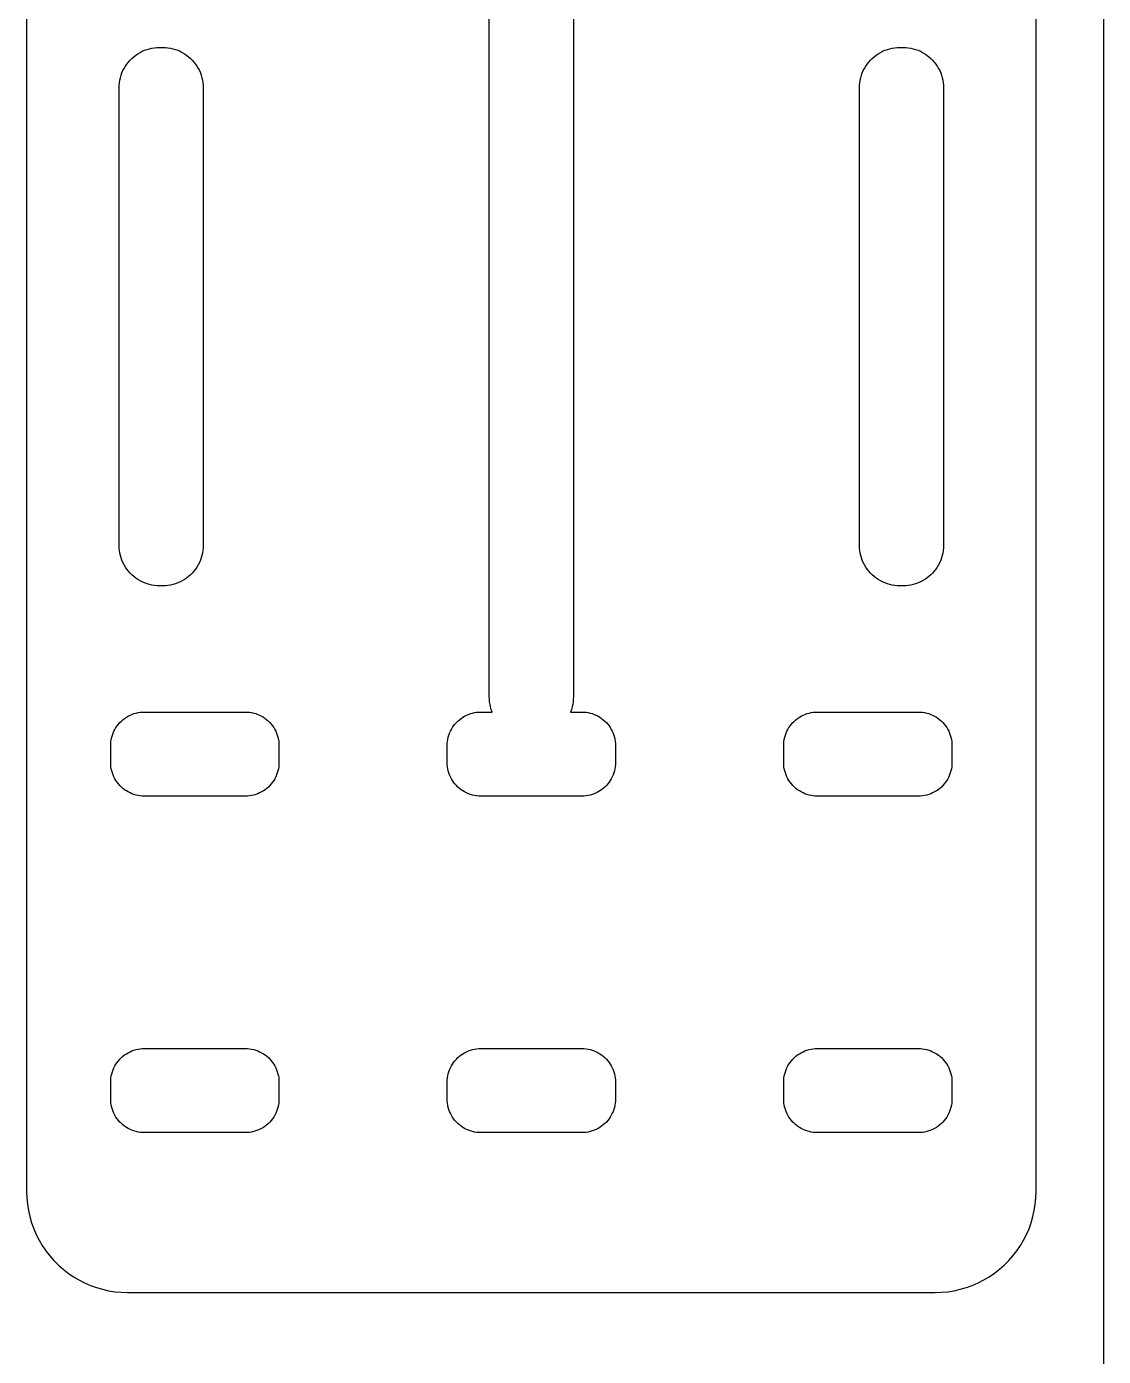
# Model space of a CAD drawing. Header units: metres. Extents: x 13 to 210, y -112 to 112.
# Drawn here: x 13 to 45, y -11.9 to 27.62 of the extents above; entities that cross this region are included whole.
import ezdxf

# ---------------------------------------------------------------- set-up
doc = ezdxf.new("R2010")
doc.units = ezdxf.units.M

msp = doc.modelspace()

# ---------------------------------------------------------------- linework, layer by layer
for p, q in [((45, 49.2424), (45, -49.2424)), ((13, 45), (13, -7)), ((43, -7), (43, 45)), ((26.75, 7.70001), (26.75, 30.3)), ((29.25, 30.3), (29.25, 7.70001)), ((16.3719, 26.8515), (16.4391, 26.8858)), ((16.4391, 26.8858), (16.5083, 26.9157)), ((16.5083, 26.9157), (16.5792, 26.9413)), ((16.5792, 26.9413), (16.6516, 26.9623)), ((16.6516, 26.9623), (16.7252, 26.9787)), ((16.7252, 26.9787), (16.7996, 26.9905)), ((16.7996, 26.9905), (16.8747, 26.9976)), ((16.8747, 26.9976), (16.95, 27)), ((16.95, 27), (17.05, 27)), ((17.05, 27), (17.1253, 26.9976)), ((17.1253, 26.9976), (17.2004, 26.9905)), ((17.2004, 26.9905), (17.2748, 26.9787)), ((17.2748, 26.9787), (17.3484, 26.9623)), ((17.3484, 26.9623), (17.4208, 26.9413)), ((17.4208, 26.9413), (17.4917, 26.9157)), ((17.4917, 26.9157), (17.5609, 26.8858)), ((17.5609, 26.8858), (17.6281, 26.8515)), ((38.3719, 26.8515), (38.4391, 26.8858)), ((38.4391, 26.8858), (38.5083, 26.9157)), ((38.5083, 26.9157), (38.5792, 26.9413)), ((38.5792, 26.9413), (38.6516, 26.9623)), ((38.6516, 26.9623), (38.7252, 26.9787)), ((38.7252, 26.9787), (38.7996, 26.9905)), ((38.7996, 26.9905), (38.8747, 26.9976)), ((38.8747, 26.9976), (38.95, 27)), ((38.95, 27), (39.05, 27)), ((39.05, 27), (39.1253, 26.9976)), ((39.1253, 26.9976), (39.2004, 26.9905)), ((39.2004, 26.9905), (39.2748, 26.9787)), ((39.2748, 26.9787), (39.3484, 26.9623)), ((39.3484, 26.9623), (39.4208, 26.9413)), ((39.4208, 26.9413), (39.4917, 26.9157)), ((39.4917, 26.9157), (39.5609, 26.8858)), ((39.5609, 26.8858), (39.6281, 26.8515)), ((15.9368, 26.443), (15.9792, 26.5053)), ((15.9792, 26.5053), (16.0254, 26.5649)), ((16.0254, 26.5649), (16.0753, 26.6214)), ((16.0753, 26.6214), (16.1286, 26.6747)), ((16.1286, 26.6747), (16.1851, 26.7246)), ((16.1851, 26.7246), (16.2447, 26.7708)), ((16.2447, 26.7708), (16.307, 26.8132)), ((16.307, 26.8132), (16.3719, 26.8515)), ((17.6281, 26.8515), (17.693, 26.8132)), ((17.693, 26.8132), (17.7553, 26.7708)), ((17.7553, 26.7708), (17.8149, 26.7246)), ((17.8149, 26.7246), (17.8714, 26.6747)), ((17.8714, 26.6747), (17.9247, 26.6214)), ((17.9247, 26.6214), (17.9746, 26.5649)), ((17.9746, 26.5649), (18.0208, 26.5053)), ((18.0208, 26.5053), (18.0632, 26.443)), ((37.9368, 26.443), (37.9792, 26.5053)), ((37.9792, 26.5053), (38.0254, 26.5649)), ((38.0254, 26.5649), (38.0753, 26.6214)), ((38.0753, 26.6214), (38.1286, 26.6747)), ((38.1286, 26.6747), (38.1851, 26.7246)), ((38.1851, 26.7246), (38.2447, 26.7708)), ((38.2447, 26.7708), (38.307, 26.8132)), ((38.307, 26.8132), (38.3719, 26.8515)), ((39.6281, 26.8515), (39.693, 26.8132)), ((39.693, 26.8132), (39.7553, 26.7708)), ((39.7553, 26.7708), (39.8149, 26.7246)), ((39.8149, 26.7246), (39.8714, 26.6747)), ((39.8714, 26.6747), (39.9247, 26.6214)), ((39.9247, 26.6214), (39.9746, 26.5649)), ((39.9746, 26.5649), (40.0208, 26.5053)), ((40.0208, 26.5053), (40.0632, 26.443)), ((15.7713, 26.0248), (15.7877, 26.0984)), ((15.7877, 26.0984), (15.8087, 26.1708)), ((15.8087, 26.1708), (15.8343, 26.2417)), ((15.8343, 26.2417), (15.8642, 26.3109)), ((15.8642, 26.3109), (15.8985, 26.3781)), ((15.8985, 26.3781), (15.9368, 26.443)), ((18.0632, 26.443), (18.1015, 26.3781)), ((18.1015, 26.3781), (18.1358, 26.3109)), ((18.1358, 26.3109), (18.1657, 26.2417)), ((18.1657, 26.2417), (18.1913, 26.1708)), ((18.1913, 26.1708), (18.2123, 26.0984)), ((18.2123, 26.0984), (18.2287, 26.0248)), ((37.7713, 26.0248), (37.7877, 26.0984)), ((37.7877, 26.0984), (37.8087, 26.1708)), ((37.8087, 26.1708), (37.8343, 26.2417)), ((37.8343, 26.2417), (37.8642, 26.3109)), ((37.8642, 26.3109), (37.8985, 26.3781)), ((37.8985, 26.3781), (37.9368, 26.443)), ((40.0632, 26.443), (40.1015, 26.3781)), ((40.1015, 26.3781), (40.1358, 26.3109)), ((40.1358, 26.3109), (40.1657, 26.2417)), ((40.1657, 26.2417), (40.1913, 26.1708)), ((40.1913, 26.1708), (40.2123, 26.0984)), ((40.2123, 26.0984), (40.2287, 26.0248)), ((15.75, 25.8), (15.7524, 25.8753)), ((15.75, 12.2), (15.75, 25.8)), ((15.7524, 25.8753), (15.7595, 25.9504)), ((15.7595, 25.9504), (15.7713, 26.0248)), ((18.2287, 26.0248), (18.2405, 25.9504)), ((18.2405, 25.9504), (18.2476, 25.8753)), ((18.2476, 25.8753), (18.25, 25.8)), ((18.25, 25.8), (18.25, 12.2)), ((37.75, 25.8), (37.7524, 25.8753)), ((37.75, 12.2), (37.75, 25.8)), ((37.7524, 25.8753), (37.7595, 25.9504)), ((37.7595, 25.9504), (37.7713, 26.0248)), ((40.2287, 26.0248), (40.2405, 25.9504)), ((40.2405, 25.9504), (40.2476, 25.8753)), ((40.2476, 25.8753), (40.25, 25.8)), ((40.25, 25.8), (40.25, 12.2)), ((15.7524, 12.1247), (15.75, 12.2)), ((15.7595, 12.0496), (15.7524, 12.1247)), ((15.7713, 11.9752), (15.7595, 12.0496)), ((15.7877, 11.9016), (15.7713, 11.9752)), ((15.8087, 11.8292), (15.7877, 11.9016)), ((18.2123, 11.9016), (18.1913, 11.8292)), ((18.2287, 11.9752), (18.2123, 11.9016)), ((18.2405, 12.0496), (18.2287, 11.9752)), ((18.2476, 12.1247), (18.2405, 12.0496)), ((18.25, 12.2), (18.2476, 12.1247)), ((37.7524, 12.1247), (37.75, 12.2)), ((37.7595, 12.0496), (37.7524, 12.1247)), ((37.7713, 11.9752), (37.7595, 12.0496)), ((37.7877, 11.9016), (37.7713, 11.9752)), ((37.8087, 11.8292), (37.7877, 11.9016)), ((40.2123, 11.9016), (40.1913, 11.8292)), ((40.2287, 11.9752), (40.2123, 11.9016)), ((40.2405, 12.0496), (40.2287, 11.9752)), ((40.2476, 12.1247), (40.2405, 12.0496)), ((40.25, 12.2), (40.2476, 12.1247)), ((15.8343, 11.7583), (15.8087, 11.8292)), ((15.8642, 11.6891), (15.8343, 11.7583)), ((15.8985, 11.6219), (15.8642, 11.6891)), ((15.9368, 11.557), (15.8985, 11.6219)), ((15.9792, 11.4947), (15.9368, 11.557)), ((16.0254, 11.4351), (15.9792, 11.4947)), ((18.0208, 11.4947), (17.9746, 11.4351)), ((18.0632, 11.557), (18.0208, 11.4947)), ((18.1015, 11.6219), (18.0632, 11.557)), ((18.1358, 11.6891), (18.1015, 11.6219)), ((18.1657, 11.7583), (18.1358, 11.6891)), ((18.1913, 11.8292), (18.1657, 11.7583)), ((37.8343, 11.7583), (37.8087, 11.8292)), ((37.8642, 11.6891), (37.8343, 11.7583)), ((37.8985, 11.6219), (37.8642, 11.6891)), ((37.9368, 11.557), (37.8985, 11.6219)), ((37.9792, 11.4947), (37.9368, 11.557)), ((38.0254, 11.4351), (37.9792, 11.4947)), ((40.0208, 11.4947), (39.9746, 11.4351)), ((40.0632, 11.557), (40.0208, 11.4947)), ((40.1015, 11.6219), (40.0632, 11.557)), ((40.1358, 11.6891), (40.1015, 11.6219)), ((40.1657, 11.7583), (40.1358, 11.6891)), ((40.1913, 11.8292), (40.1657, 11.7583)), ((16.0753, 11.3786), (16.0254, 11.4351)), ((16.1286, 11.3253), (16.0753, 11.3786)), ((16.1851, 11.2754), (16.1286, 11.3253)), ((16.2447, 11.2292), (16.1851, 11.2754)), ((16.307, 11.1868), (16.2447, 11.2292)), ((16.3719, 11.1485), (16.307, 11.1868)), ((16.4391, 11.1142), (16.3719, 11.1485)), ((16.5083, 11.0843), (16.4391, 11.1142)), ((16.5792, 11.0587), (16.5083, 11.0843)), ((17.4917, 11.0843), (17.4208, 11.0587)), ((17.5609, 11.1142), (17.4917, 11.0843)), ((17.6281, 11.1485), (17.5609, 11.1142)), ((17.693, 11.1868), (17.6281, 11.1485)), ((17.7553, 11.2292), (17.693, 11.1868)), ((17.8149, 11.2754), (17.7553, 11.2292)), ((17.8714, 11.3253), (17.8149, 11.2754)), ((17.9247, 11.3786), (17.8714, 11.3253)), ((17.9746, 11.4351), (17.9247, 11.3786)), ((38.0753, 11.3786), (38.0254, 11.4351)), ((38.1286, 11.3253), (38.0753, 11.3786)), ((38.1851, 11.2754), (38.1286, 11.3253)), ((38.2447, 11.2292), (38.1851, 11.2754)), ((38.307, 11.1868), (38.2447, 11.2292)), ((38.3719, 11.1485), (38.307, 11.1868)), ((38.4391, 11.1142), (38.3719, 11.1485)), ((38.5083, 11.0843), (38.4391, 11.1142)), ((38.5792, 11.0587), (38.5083, 11.0843)), ((39.4917, 11.0843), (39.4208, 11.0587)), ((39.5609, 11.1142), (39.4917, 11.0843)), ((39.6281, 11.1485), (39.5609, 11.1142)), ((39.693, 11.1868), (39.6281, 11.1485)), ((39.7553, 11.2292), (39.693, 11.1868)), ((39.8149, 11.2754), (39.7553, 11.2292)), ((39.8714, 11.3253), (39.8149, 11.2754)), ((39.9247, 11.3786), (39.8714, 11.3253)), ((39.9746, 11.4351), (39.9247, 11.3786)), ((16.6516, 11.0377), (16.5792, 11.0587)), ((16.7252, 11.0213), (16.6516, 11.0377)), ((16.7996, 11.0095), (16.7252, 11.0213)), ((16.8747, 11.0024), (16.7996, 11.0095)), ((16.95, 11), (16.8747, 11.0024)), ((17.05, 11), (16.95, 11)), ((17.1253, 11.0024), (17.05, 11)), ((17.2004, 11.0095), (17.1253, 11.0024)), ((17.2748, 11.0213), (17.2004, 11.0095)), ((17.3484, 11.0377), (17.2748, 11.0213)), ((17.4208, 11.0587), (17.3484, 11.0377)), ((38.6516, 11.0377), (38.5792, 11.0587)), ((38.7252, 11.0213), (38.6516, 11.0377)), ((38.7996, 11.0095), (38.7252, 11.0213)), ((38.8747, 11.0024), (38.7996, 11.0095)), ((38.95, 11), (38.8747, 11.0024)), ((39.05, 11), (38.95, 11)), ((39.1253, 11.0024), (39.05, 11)), ((39.2004, 11.0095), (39.1253, 11.0024)), ((39.2748, 11.0213), (39.2004, 11.0095)), ((39.3484, 11.0377), (39.2748, 11.0213)), ((39.4208, 11.0587), (39.3484, 11.0377)), ((26.7524, 7.62466), (26.75, 7.70001)), ((26.7595, 7.54962), (26.7524, 7.62466)), ((26.7713, 7.47516), (26.7595, 7.54962)), ((29.2405, 7.54962), (29.2287, 7.47516)), ((29.2476, 7.62466), (29.2405, 7.54962)), ((29.25, 7.70001), (29.2476, 7.62466)), ((15.9642, 7.09431), (16.0182, 7.1263)), ((16.0182, 7.1263), (16.0742, 7.15482)), ((16.0742, 7.15482), (16.1319, 7.17976)), ((16.1319, 7.17976), (16.191, 7.20105)), ((16.191, 7.20105), (16.2513, 7.21858)), ((16.2513, 7.21858), (16.3126, 7.23228)), ((16.3126, 7.23228), (16.3747, 7.24211)), ((16.3747, 7.24211), (16.4372, 7.24802)), ((16.4372, 7.24802), (16.5, 7.25)), ((16.5, 7.25), (19.5, 7.25)), ((19.5, 7.25), (19.5628, 7.24802)), ((19.5628, 7.24802), (19.6253, 7.24211)), ((19.6253, 7.24211), (19.6874, 7.23228)), ((19.6874, 7.23228), (19.7487, 7.21858)), ((19.7487, 7.21858), (19.809, 7.20105)), ((19.809, 7.20105), (19.8681, 7.17976)), ((19.8681, 7.17976), (19.9258, 7.15482)), ((19.9258, 7.15482), (19.9818, 7.1263)), ((19.9818, 7.1263), (20.0358, 7.09431)), ((25.9642, 7.09431), (26.0182, 7.1263)), ((26.0182, 7.1263), (26.0742, 7.15482)), ((26.0742, 7.15482), (26.1319, 7.17976)), ((26.1319, 7.17976), (26.191, 7.20105)), ((26.191, 7.20105), (26.2513, 7.21858)), ((26.2513, 7.21858), (26.3126, 7.23228)), ((26.3126, 7.23228), (26.3747, 7.24211)), ((26.3747, 7.24211), (26.4372, 7.24802)), ((26.4372, 7.24802), (26.5, 7.25)), ((26.5, 7.25), (26.8379, 7.25)), ((26.7877, 7.4016), (26.7713, 7.47516)), ((26.8087, 7.32919), (26.7877, 7.4016)), ((26.8379, 7.25), (26.8087, 7.32919)), ((29.1913, 7.32919), (29.1621, 7.25)), ((29.1621, 7.25), (29.5, 7.25)), ((29.2123, 7.4016), (29.1913, 7.32919)), ((29.2287, 7.47516), (29.2123, 7.4016)), ((29.5, 7.25), (29.5628, 7.24802)), ((29.5628, 7.24802), (29.6253, 7.24211)), ((29.6253, 7.24211), (29.6874, 7.23228)), ((29.6874, 7.23228), (29.7487, 7.21858)), ((29.7487, 7.21858), (29.809, 7.20105)), ((29.809, 7.20105), (29.8681, 7.17976)), ((29.8681, 7.17976), (29.9258, 7.15482)), ((29.9258, 7.15482), (29.9818, 7.1263)), ((29.9818, 7.1263), (30.0358, 7.09431)), ((35.9642, 7.09431), (36.0182, 7.1263)), ((36.0182, 7.1263), (36.0742, 7.15482)), ((36.0742, 7.15482), (36.1319, 7.17976)), ((36.1319, 7.17976), (36.191, 7.20105)), ((36.191, 7.20105), (36.2513, 7.21858)), ((36.2513, 7.21858), (36.3126, 7.23228)), ((36.3126, 7.23228), (36.3747, 7.24211)), ((36.3747, 7.24211), (36.4372, 7.24802)), ((36.4372, 7.24802), (36.5, 7.25)), ((36.5, 7.25), (39.5, 7.25)), ((39.5, 7.25), (39.5628, 7.24802)), ((39.5628, 7.24802), (39.6253, 7.24211)), ((39.6253, 7.24211), (39.6874, 7.23228)), ((39.6874, 7.23228), (39.7487, 7.21858)), ((39.7487, 7.21858), (39.809, 7.20105)), ((39.809, 7.20105), (39.8681, 7.17976)), ((39.8681, 7.17976), (39.9258, 7.15482)), ((39.9258, 7.15482), (39.9818, 7.1263)), ((39.9818, 7.1263), (40.0358, 7.09431)), ((15.5952, 6.67577), (15.6237, 6.73175)), ((15.6237, 6.73175), (15.6557, 6.78581)), ((15.6557, 6.78581), (15.691, 6.83778)), ((15.691, 6.83778), (15.7295, 6.88742)), ((15.7295, 6.88742), (15.771, 6.93454)), ((15.771, 6.93454), (15.8155, 6.97896)), ((15.8155, 6.97896), (15.8626, 7.02051)), ((15.8626, 7.02051), (15.9122, 7.05901)), ((15.9122, 7.05901), (15.9642, 7.09431)), ((20.0358, 7.09431), (20.0878, 7.05901)), ((20.0878, 7.05901), (20.1374, 7.02051)), ((20.1374, 7.02051), (20.1845, 6.97896)), ((20.1845, 6.97896), (20.229, 6.93454)), ((20.229, 6.93454), (20.2705, 6.88742)), ((20.2705, 6.88742), (20.309, 6.83778)), ((20.309, 6.83778), (20.3443, 6.78581)), ((20.3443, 6.78581), (20.3763, 6.73175)), ((20.3763, 6.73175), (20.4048, 6.67577)), ((25.5952, 6.67577), (25.6237, 6.73175)), ((25.6237, 6.73175), (25.6557, 6.78581)), ((25.6557, 6.78581), (25.691, 6.83778)), ((25.691, 6.83778), (25.7295, 6.88742)), ((25.7295, 6.88742), (25.771, 6.93454)), ((25.771, 6.93454), (25.8155, 6.97896)), ((25.8155, 6.97896), (25.8626, 7.02051)), ((25.8626, 7.02051), (25.9122, 7.05901)), ((25.9122, 7.05901), (25.9642, 7.09431)), ((30.0358, 7.09431), (30.0878, 7.05901)), ((30.0878, 7.05901), (30.1374, 7.02051)), ((30.1374, 7.02051), (30.1845, 6.97896)), ((30.1845, 6.97896), (30.229, 6.93454)), ((30.229, 6.93454), (30.2705, 6.88742)), ((30.2705, 6.88742), (30.309, 6.83778)), ((30.309, 6.83778), (30.3443, 6.78581)), ((30.3443, 6.78581), (30.3763, 6.73175)), ((30.3763, 6.73175), (30.4048, 6.67577)), ((35.5952, 6.67577), (35.6237, 6.73175)), ((35.6237, 6.73175), (35.6557, 6.78581)), ((35.6557, 6.78581), (35.691, 6.83778)), ((35.691, 6.83778), (35.7295, 6.88742)), ((35.7295, 6.88742), (35.771, 6.93454)), ((35.771, 6.93454), (35.8155, 6.97896)), ((35.8155, 6.97896), (35.8626, 7.02051)), ((35.8626, 7.02051), (35.9122, 7.05901)), ((35.9122, 7.05901), (35.9642, 7.09431)), ((40.0358, 7.09431), (40.0878, 7.05901)), ((40.0878, 7.05901), (40.1374, 7.02051)), ((40.1374, 7.02051), (40.1845, 6.97896)), ((40.1845, 6.97896), (40.229, 6.93454)), ((40.229, 6.93454), (40.2705, 6.88742)), ((40.2705, 6.88742), (40.309, 6.83778)), ((40.309, 6.83778), (40.3443, 6.78581)), ((40.3443, 6.78581), (40.3763, 6.73175)), ((40.3763, 6.73175), (40.4048, 6.67577)), ((15.502, 6.31279), (15.5079, 6.37532)), ((15.5079, 6.37532), (15.5177, 6.43738)), ((15.5177, 6.43738), (15.5314, 6.49869)), ((15.5314, 6.49869), (15.549, 6.55901)), ((15.549, 6.55901), (15.5702, 6.61812)), ((15.5702, 6.61812), (15.5952, 6.67577)), ((20.4048, 6.67577), (20.4298, 6.61812)), ((20.4298, 6.61812), (20.451, 6.55901)), ((20.451, 6.55901), (20.4686, 6.49869)), ((20.4686, 6.49869), (20.4823, 6.43738)), ((20.4823, 6.43738), (20.4921, 6.37532)), ((20.4921, 6.37532), (20.498, 6.31279)), ((25.502, 6.31279), (25.5079, 6.37532)), ((25.5079, 6.37532), (25.5177, 6.43738)), ((25.5177, 6.43738), (25.5314, 6.49869)), ((25.5314, 6.49869), (25.549, 6.55901)), ((25.549, 6.55901), (25.5702, 6.61812)), ((25.5702, 6.61812), (25.5952, 6.67577)), ((30.4048, 6.67577), (30.4298, 6.61812)), ((30.4298, 6.61812), (30.451, 6.55901)), ((30.451, 6.55901), (30.4686, 6.49869)), ((30.4686, 6.49869), (30.4823, 6.43738)), ((30.4823, 6.43738), (30.4921, 6.37532)), ((30.4921, 6.37532), (30.498, 6.31279)), ((35.502, 6.31279), (35.5079, 6.37532)), ((35.5079, 6.37532), (35.5177, 6.43738)), ((35.5177, 6.43738), (35.5314, 6.49869)), ((35.5314, 6.49869), (35.549, 6.55901)), ((35.549, 6.55901), (35.5702, 6.61812)), ((35.5702, 6.61812), (35.5952, 6.67577)), ((40.4048, 6.67577), (40.4298, 6.61812)), ((40.4298, 6.61812), (40.451, 6.55901)), ((40.451, 6.55901), (40.4686, 6.49869)), ((40.4686, 6.49869), (40.4823, 6.43738)), ((40.4823, 6.43738), (40.4921, 6.37532)), ((40.4921, 6.37532), (40.498, 6.31279)), ((15.5, 6.25), (15.502, 6.31279)), ((15.5, 5.75), (15.5, 6.25)), ((20.498, 6.31279), (20.5, 6.25)), ((20.5, 6.25), (20.5, 5.75)), ((25.5, 6.25), (25.502, 6.31279)), ((25.5, 5.75), (25.5, 6.25)), ((30.498, 6.31279), (30.5, 6.25)), ((30.5, 6.25), (30.5, 5.75)), ((35.5, 6.25), (35.502, 6.31279)), ((35.5, 5.75), (35.5, 6.25)), ((40.498, 6.31279), (40.5, 6.25)), ((40.5, 6.25), (40.5, 5.75)), ((15.502, 5.68721), (15.5, 5.75)), ((15.5079, 5.62468), (15.502, 5.68721)), ((15.5177, 5.56262), (15.5079, 5.62468)), ((15.5314, 5.50131), (15.5177, 5.56262)), ((20.4823, 5.56262), (20.4686, 5.50131)), ((20.4921, 5.62468), (20.4823, 5.56262)), ((20.498, 5.68721), (20.4921, 5.62468)), ((20.5, 5.75), (20.498, 5.68721)), ((25.502, 5.68721), (25.5, 5.75)), ((25.5079, 5.62468), (25.502, 5.68721)), ((25.5177, 5.56262), (25.5079, 5.62468)), ((25.5314, 5.50131), (25.5177, 5.56262)), ((30.4823, 5.56262), (30.4686, 5.50131)), ((30.4921, 5.62468), (30.4823, 5.56262)), ((30.498, 5.68721), (30.4921, 5.62468)), ((30.5, 5.75), (30.498, 5.68721)), ((35.502, 5.68721), (35.5, 5.75)), ((35.5079, 5.62468), (35.502, 5.68721)), ((35.5177, 5.56262), (35.5079, 5.62468)), ((35.5314, 5.50131), (35.5177, 5.56262)), ((40.4823, 5.56262), (40.4686, 5.50131)), ((40.4921, 5.62468), (40.4823, 5.56262)), ((40.498, 5.68721), (40.4921, 5.62468)), ((40.5, 5.75), (40.498, 5.68721)), ((15.549, 5.44099), (15.5314, 5.50131)), ((15.5702, 5.38188), (15.549, 5.44099)), ((15.5952, 5.32423), (15.5702, 5.38188)), ((15.6237, 5.26825), (15.5952, 5.32423)), ((15.6557, 5.21419), (15.6237, 5.26825)), ((15.691, 5.16222), (15.6557, 5.21419)), ((15.7295, 5.11258), (15.691, 5.16222)), ((20.309, 5.16222), (20.2705, 5.11258)), ((20.3443, 5.21419), (20.309, 5.16222)), ((20.3763, 5.26825), (20.3443, 5.21419)), ((20.4048, 5.32423), (20.3763, 5.26825)), ((20.4298, 5.38188), (20.4048, 5.32423)), ((20.451, 5.44099), (20.4298, 5.38188)), ((20.4686, 5.50131), (20.451, 5.44099)), ((25.549, 5.44099), (25.5314, 5.50131)), ((25.5702, 5.38188), (25.549, 5.44099)), ((25.5952, 5.32423), (25.5702, 5.38188)), ((25.6237, 5.26825), (25.5952, 5.32423)), ((25.6557, 5.21419), (25.6237, 5.26825)), ((25.691, 5.16222), (25.6557, 5.21419)), ((25.7295, 5.11258), (25.691, 5.16222)), ((30.309, 5.16222), (30.2705, 5.11258)), ((30.3443, 5.21419), (30.309, 5.16222)), ((30.3763, 5.26825), (30.3443, 5.21419)), ((30.4048, 5.32423), (30.3763, 5.26825)), ((30.4298, 5.38188), (30.4048, 5.32423)), ((30.451, 5.44099), (30.4298, 5.38188)), ((30.4686, 5.50131), (30.451, 5.44099)), ((35.549, 5.44099), (35.5314, 5.50131)), ((35.5702, 5.38188), (35.549, 5.44099)), ((35.5952, 5.32423), (35.5702, 5.38188)), ((35.6237, 5.26825), (35.5952, 5.32423)), ((35.6557, 5.21419), (35.6237, 5.26825)), ((35.691, 5.16222), (35.6557, 5.21419)), ((35.7295, 5.11258), (35.691, 5.16222)), ((40.309, 5.16222), (40.2705, 5.11258)), ((40.3443, 5.21419), (40.309, 5.16222)), ((40.3763, 5.26825), (40.3443, 5.21419)), ((40.4048, 5.32423), (40.3763, 5.26825)), ((40.4298, 5.38188), (40.4048, 5.32423)), ((40.451, 5.44099), (40.4298, 5.38188)), ((40.4686, 5.50131), (40.451, 5.44099)), ((15.771, 5.06546), (15.7295, 5.11258)), ((15.8155, 5.02104), (15.771, 5.06546)), ((15.8626, 4.97949), (15.8155, 5.02104)), ((15.9122, 4.94099), (15.8626, 4.97949)), ((15.9642, 4.90569), (15.9122, 4.94099)), ((16.0182, 4.8737), (15.9642, 4.90569)), ((16.0742, 4.84518), (16.0182, 4.8737)), ((16.1319, 4.82024), (16.0742, 4.84518)), ((16.191, 4.79895), (16.1319, 4.82024)), ((16.2513, 4.78142), (16.191, 4.79895)), ((16.3126, 4.76772), (16.2513, 4.78142)), ((16.3747, 4.75789), (16.3126, 4.76772)), ((16.4372, 4.75198), (16.3747, 4.75789)), ((16.5, 4.75), (16.4372, 4.75198)), ((19.5, 4.75), (16.5, 4.75)), ((19.5628, 4.75198), (19.5, 4.75)), ((19.6253, 4.75789), (19.5628, 4.75198)), ((19.6874, 4.76772), (19.6253, 4.75789)), ((19.7487, 4.78142), (19.6874, 4.76772)), ((19.809, 4.79895), (19.7487, 4.78142)), ((19.8681, 4.82024), (19.809, 4.79895)), ((19.9258, 4.84518), (19.8681, 4.82024)), ((19.9818, 4.8737), (19.9258, 4.84518)), ((20.0358, 4.90569), (19.9818, 4.8737)), ((20.0878, 4.94099), (20.0358, 4.90569)), ((20.1374, 4.97949), (20.0878, 4.94099)), ((20.1845, 5.02104), (20.1374, 4.97949)), ((20.229, 5.06546), (20.1845, 5.02104)), ((20.2705, 5.11258), (20.229, 5.06546)), ((25.771, 5.06546), (25.7295, 5.11258)), ((25.8155, 5.02104), (25.771, 5.06546)), ((25.8626, 4.97949), (25.8155, 5.02104)), ((25.9122, 4.94099), (25.8626, 4.97949)), ((25.9642, 4.90569), (25.9122, 4.94099)), ((26.0182, 4.8737), (25.9642, 4.90569)), ((26.0742, 4.84518), (26.0182, 4.8737)), ((26.1319, 4.82024), (26.0742, 4.84518)), ((26.191, 4.79895), (26.1319, 4.82024)), ((26.2513, 4.78142), (26.191, 4.79895)), ((26.3126, 4.76772), (26.2513, 4.78142)), ((26.3747, 4.75789), (26.3126, 4.76772)), ((26.4372, 4.75198), (26.3747, 4.75789)), ((26.5, 4.75), (26.4372, 4.75198)), ((29.5, 4.75), (26.5, 4.75)), ((29.5628, 4.75198), (29.5, 4.75)), ((29.6253, 4.75789), (29.5628, 4.75198)), ((29.6874, 4.76772), (29.6253, 4.75789)), ((29.7487, 4.78142), (29.6874, 4.76772)), ((29.809, 4.79895), (29.7487, 4.78142)), ((29.8681, 4.82024), (29.809, 4.79895)), ((29.9258, 4.84518), (29.8681, 4.82024)), ((29.9818, 4.8737), (29.9258, 4.84518)), ((30.0358, 4.90569), (29.9818, 4.8737)), ((30.0878, 4.94099), (30.0358, 4.90569)), ((30.1374, 4.97949), (30.0878, 4.94099)), ((30.1845, 5.02104), (30.1374, 4.97949)), ((30.229, 5.06546), (30.1845, 5.02104)), ((30.2705, 5.11258), (30.229, 5.06546)), ((35.771, 5.06546), (35.7295, 5.11258)), ((35.8155, 5.02104), (35.771, 5.06546)), ((35.8626, 4.97949), (35.8155, 5.02104)), ((35.9122, 4.94099), (35.8626, 4.97949)), ((35.9642, 4.90569), (35.9122, 4.94099)), ((36.0182, 4.8737), (35.9642, 4.90569)), ((36.0742, 4.84518), (36.0182, 4.8737)), ((36.1319, 4.82024), (36.0742, 4.84518)), ((36.191, 4.79895), (36.1319, 4.82024)), ((36.2513, 4.78142), (36.191, 4.79895)), ((36.3126, 4.76772), (36.2513, 4.78142)), ((36.3747, 4.75789), (36.3126, 4.76772)), ((36.4372, 4.75198), (36.3747, 4.75789)), ((36.5, 4.75), (36.4372, 4.75198)), ((39.5, 4.75), (36.5, 4.75)), ((39.5628, 4.75198), (39.5, 4.75)), ((39.6253, 4.75789), (39.5628, 4.75198)), ((39.6874, 4.76772), (39.6253, 4.75789)), ((39.7487, 4.78142), (39.6874, 4.76772)), ((39.809, 4.79895), (39.7487, 4.78142)), ((39.8681, 4.82024), (39.809, 4.79895)), ((39.9258, 4.84518), (39.8681, 4.82024)), ((39.9818, 4.8737), (39.9258, 4.84518)), ((40.0358, 4.90569), (39.9818, 4.8737)), ((40.0878, 4.94099), (40.0358, 4.90569)), ((40.1374, 4.97949), (40.0878, 4.94099)), ((40.1845, 5.02104), (40.1374, 4.97949)), ((40.229, 5.06546), (40.1845, 5.02104)), ((40.2705, 5.11258), (40.229, 5.06546)), ((16.3126, -2.76772), (16.3747, -2.75789)), ((16.3747, -2.75789), (16.4372, -2.75198)), ((16.4372, -2.75198), (16.5, -2.75)), ((16.5, -2.75), (19.5, -2.75)), ((19.5, -2.75), (19.5628, -2.75198)), ((19.5628, -2.75198), (19.6253, -2.75789)), ((19.6253, -2.75789), (19.6874, -2.76772)), ((26.3126, -2.76772), (26.3747, -2.75789)), ((26.3747, -2.75789), (26.4372, -2.75198)), ((26.4372, -2.75198), (26.5, -2.75)), ((26.5, -2.75), (29.5, -2.75)), ((29.5, -2.75), (29.5628, -2.75198)), ((29.5628, -2.75198), (29.6253, -2.75789)), ((29.6253, -2.75789), (29.6874, -2.76772)), ((36.3126, -2.76772), (36.3747, -2.75789)), ((36.3747, -2.75789), (36.4372, -2.75198)), ((36.4372, -2.75198), (36.5, -2.75)), ((36.5, -2.75), (39.5, -2.75)), ((39.5, -2.75), (39.5628, -2.75198)), ((39.5628, -2.75198), (39.6253, -2.75789)), ((39.6253, -2.75789), (39.6874, -2.76772)), ((15.691, -3.16222), (15.7295, -3.11258)), ((15.7295, -3.11258), (15.771, -3.06546)), ((15.771, -3.06546), (15.8154, -3.02104)), ((15.8154, -3.02104), (15.8626, -2.97949)), ((15.8626, -2.97949), (15.9122, -2.94099)), ((15.9122, -2.94099), (15.9642, -2.90569)), ((15.9642, -2.90569), (16.0182, -2.8737)), ((16.0182, -2.8737), (16.0742, -2.84518)), ((16.0742, -2.84518), (16.1319, -2.82024)), ((16.1319, -2.82024), (16.191, -2.79895)), ((16.191, -2.79895), (16.2513, -2.78142)), ((16.2513, -2.78142), (16.3126, -2.76772)), ((19.6874, -2.76772), (19.7487, -2.78142)), ((19.7487, -2.78142), (19.809, -2.79895)), ((19.809, -2.79895), (19.8681, -2.82024)), ((19.8681, -2.82024), (19.9258, -2.84518)), ((19.9258, -2.84518), (19.9818, -2.8737)), ((19.9818, -2.8737), (20.0358, -2.90569)), ((20.0358, -2.90569), (20.0878, -2.94099)), ((20.0878, -2.94099), (20.1374, -2.97949)), ((20.1374, -2.97949), (20.1845, -3.02104)), ((20.1845, -3.02104), (20.229, -3.06546)), ((20.229, -3.06546), (20.2705, -3.11258)), ((20.2705, -3.11258), (20.309, -3.16222)), ((25.691, -3.16222), (25.7295, -3.11258)), ((25.7295, -3.11258), (25.771, -3.06546)), ((25.771, -3.06546), (25.8155, -3.02104)), ((25.8155, -3.02104), (25.8626, -2.97949)), ((25.8626, -2.97949), (25.9122, -2.94099)), ((25.9122, -2.94099), (25.9642, -2.90569)), ((25.9642, -2.90569), (26.0182, -2.8737)), ((26.0182, -2.8737), (26.0742, -2.84518)), ((26.0742, -2.84518), (26.1319, -2.82024)), ((26.1319, -2.82024), (26.191, -2.79895)), ((26.191, -2.79895), (26.2513, -2.78142)), ((26.2513, -2.78142), (26.3126, -2.76772)), ((29.6874, -2.76772), (29.7487, -2.78142)), ((29.7487, -2.78142), (29.809, -2.79895)), ((29.809, -2.79895), (29.8681, -2.82024)), ((29.8681, -2.82024), (29.9258, -2.84518)), ((29.9258, -2.84518), (29.9818, -2.8737)), ((29.9818, -2.8737), (30.0358, -2.90569)), ((30.0358, -2.90569), (30.0878, -2.94099)), ((30.0878, -2.94099), (30.1374, -2.97949)), ((30.1374, -2.97949), (30.1845, -3.02104)), ((30.1845, -3.02104), (30.229, -3.06546)), ((30.229, -3.06546), (30.2705, -3.11258)), ((30.2705, -3.11258), (30.309, -3.16222)), ((35.691, -3.16222), (35.7295, -3.11258)), ((35.7295, -3.11258), (35.771, -3.06546)), ((35.771, -3.06546), (35.8155, -3.02104)), ((35.8155, -3.02104), (35.8626, -2.97949)), ((35.8626, -2.97949), (35.9122, -2.94099)), ((35.9122, -2.94099), (35.9642, -2.90569)), ((35.9642, -2.90569), (36.0182, -2.8737)), ((36.0182, -2.8737), (36.0742, -2.84518)), ((36.0742, -2.84518), (36.1319, -2.82024)), ((36.1319, -2.82024), (36.191, -2.79895)), ((36.191, -2.79895), (36.2513, -2.78142)), ((36.2513, -2.78142), (36.3126, -2.76772)), ((39.6874, -2.76772), (39.7487, -2.78142)), ((39.7487, -2.78142), (39.809, -2.79895)), ((39.809, -2.79895), (39.8681, -2.82024)), ((39.8681, -2.82024), (39.9258, -2.84518)), ((39.9258, -2.84518), (39.9818, -2.8737)), ((39.9818, -2.8737), (40.0358, -2.90569)), ((40.0358, -2.90569), (40.0878, -2.94099)), ((40.0878, -2.94099), (40.1374, -2.97949)), ((40.1374, -2.97949), (40.1845, -3.02104)), ((40.1845, -3.02104), (40.229, -3.06546)), ((40.229, -3.06546), (40.2705, -3.11258)), ((40.2705, -3.11258), (40.309, -3.16222)), ((15.5177, -3.56262), (15.5314, -3.50131)), ((15.5314, -3.50131), (15.5489, -3.44099)), ((15.5489, -3.44099), (15.5702, -3.38188)), ((15.5702, -3.38188), (15.5952, -3.32423)), ((15.5952, -3.32423), (15.6237, -3.26825)), ((15.6237, -3.26825), (15.6557, -3.21419)), ((15.6557, -3.21419), (15.691, -3.16222)), ((20.309, -3.16222), (20.3443, -3.21419)), ((20.3443, -3.21419), (20.3763, -3.26825)), ((20.3763, -3.26825), (20.4048, -3.32423)), ((20.4048, -3.32423), (20.4298, -3.38188)), ((20.4298, -3.38188), (20.451, -3.44099)), ((20.451, -3.44099), (20.4686, -3.50131)), ((20.4686, -3.50131), (20.4823, -3.56262)), ((25.5177, -3.56262), (25.5314, -3.50131)), ((25.5314, -3.50131), (25.549, -3.44099)), ((25.549, -3.44099), (25.5702, -3.38188)), ((25.5702, -3.38188), (25.5952, -3.32423)), ((25.5952, -3.32423), (25.6237, -3.26825)), ((25.6237, -3.26825), (25.6557, -3.21419)), ((25.6557, -3.21419), (25.691, -3.16222)), ((30.309, -3.16222), (30.3443, -3.21419)), ((30.3443, -3.21419), (30.3763, -3.26825)), ((30.3763, -3.26825), (30.4048, -3.32423)), ((30.4048, -3.32423), (30.4298, -3.38188)), ((30.4298, -3.38188), (30.451, -3.44099)), ((30.451, -3.44099), (30.4686, -3.50131)), ((30.4686, -3.50131), (30.4823, -3.56262)), ((35.5177, -3.56262), (35.5314, -3.50131)), ((35.5314, -3.50131), (35.549, -3.44099)), ((35.549, -3.44099), (35.5702, -3.38188)), ((35.5702, -3.38188), (35.5952, -3.32423)), ((35.5952, -3.32423), (35.6237, -3.26825)), ((35.6237, -3.26825), (35.6557, -3.21419)), ((35.6557, -3.21419), (35.691, -3.16222)), ((40.309, -3.16222), (40.3443, -3.21419)), ((40.3443, -3.21419), (40.3763, -3.26825)), ((40.3763, -3.26825), (40.4048, -3.32423)), ((40.4048, -3.32423), (40.4298, -3.38188)), ((40.4298, -3.38188), (40.451, -3.44099)), ((40.451, -3.44099), (40.4686, -3.50131)), ((40.4686, -3.50131), (40.4823, -3.56262)), ((15.5, -3.75), (15.502, -3.68721)), ((15.5, -4.25), (15.5, -3.75)), ((15.502, -3.68721), (15.5079, -3.62468)), ((15.5079, -3.62468), (15.5177, -3.56262)), ((20.4823, -3.56262), (20.4921, -3.62468)), ((20.4921, -3.62468), (20.498, -3.68721)), ((20.498, -3.68721), (20.5, -3.75)), ((20.5, -3.75), (20.5, -4.25)), ((25.5, -3.75), (25.502, -3.68721)), ((25.5, -4.25), (25.5, -3.75)), ((25.502, -3.68721), (25.5079, -3.62468)), ((25.5079, -3.62468), (25.5177, -3.56262)), ((30.4823, -3.56262), (30.4921, -3.62468)), ((30.4921, -3.62468), (30.498, -3.68721)), ((30.498, -3.68721), (30.5, -3.75)), ((30.5, -3.75), (30.5, -4.25)), ((35.5, -3.75), (35.502, -3.68721)), ((35.5, -4.25), (35.5, -3.75)), ((35.502, -3.68721), (35.5079, -3.62468)), ((35.5079, -3.62468), (35.5177, -3.56262)), ((40.4823, -3.56262), (40.4921, -3.62468)), ((40.4921, -3.62468), (40.498, -3.68721)), ((40.498, -3.68721), (40.5, -3.75)), ((40.5, -3.75), (40.5, -4.25)), ((15.502, -4.31279), (15.5, -4.25)), ((15.5079, -4.37532), (15.502, -4.31279)), ((20.498, -4.31279), (20.4921, -4.37532)), ((20.5, -4.25), (20.498, -4.31279)), ((25.502, -4.31279), (25.5, -4.25)), ((25.5079, -4.37532), (25.502, -4.31279)), ((30.498, -4.31279), (30.4921, -4.37532)), ((30.5, -4.25), (30.498, -4.31279)), ((35.502, -4.31279), (35.5, -4.25)), ((35.5079, -4.37532), (35.502, -4.31279)), ((40.498, -4.31279), (40.4921, -4.37532)), ((40.5, -4.25), (40.498, -4.31279)), ((15.5177, -4.43738), (15.5079, -4.37532)), ((15.5314, -4.49869), (15.5177, -4.43738)), ((15.5489, -4.55901), (15.5314, -4.49869)), ((15.5702, -4.61812), (15.5489, -4.55901)), ((15.5952, -4.67577), (15.5702, -4.61812)), ((15.6237, -4.73175), (15.5952, -4.67577)), ((15.6557, -4.78581), (15.6237, -4.73175)), ((20.3763, -4.73175), (20.3443, -4.78581)), ((20.4048, -4.67577), (20.3763, -4.73175)), ((20.4298, -4.61812), (20.4048, -4.67577)), ((20.451, -4.55901), (20.4298, -4.61812)), ((20.4686, -4.49869), (20.451, -4.55901)), ((20.4823, -4.43738), (20.4686, -4.49869)), ((20.4921, -4.37532), (20.4823, -4.43738)), ((25.5177, -4.43738), (25.5079, -4.37532)), ((25.5314, -4.49869), (25.5177, -4.43738)), ((25.549, -4.55901), (25.5314, -4.49869)), ((25.5702, -4.61812), (25.549, -4.55901)), ((25.5952, -4.67577), (25.5702, -4.61812)), ((25.6237, -4.73175), (25.5952, -4.67577)), ((25.6557, -4.78581), (25.6237, -4.73175)), ((30.3763, -4.73175), (30.3443, -4.78581)), ((30.4048, -4.67577), (30.3763, -4.73175)), ((30.4298, -4.61812), (30.4048, -4.67577)), ((30.451, -4.55901), (30.4298, -4.61812)), ((30.4686, -4.49869), (30.451, -4.55901)), ((30.4823, -4.43738), (30.4686, -4.49869)), ((30.4921, -4.37532), (30.4823, -4.43738)), ((35.5177, -4.43738), (35.5079, -4.37532)), ((35.5314, -4.49869), (35.5177, -4.43738)), ((35.549, -4.55901), (35.5314, -4.49869)), ((35.5702, -4.61812), (35.549, -4.55901)), ((35.5952, -4.67577), (35.5702, -4.61812)), ((35.6237, -4.73175), (35.5952, -4.67577)), ((35.6557, -4.78581), (35.6237, -4.73175)), ((40.3763, -4.73175), (40.3443, -4.78581)), ((40.4048, -4.67577), (40.3763, -4.73175)), ((40.4298, -4.61812), (40.4048, -4.67577)), ((40.451, -4.55901), (40.4298, -4.61812)), ((40.4686, -4.49869), (40.451, -4.55901)), ((40.4823, -4.43738), (40.4686, -4.49869)), ((40.4921, -4.37532), (40.4823, -4.43738)), ((15.691, -4.83778), (15.6557, -4.78581)), ((15.7295, -4.88742), (15.691, -4.83778)), ((15.771, -4.93454), (15.7295, -4.88742)), ((15.8154, -4.97896), (15.771, -4.93454)), ((15.8626, -5.02051), (15.8154, -4.97896)), ((15.9122, -5.05901), (15.8626, -5.02051)), ((15.9642, -5.09431), (15.9122, -5.05901)), ((16.0182, -5.1263), (15.9642, -5.09431)), ((16.0742, -5.15482), (16.0182, -5.1263)), ((19.9818, -5.1263), (19.9258, -5.15482)), ((20.0358, -5.09431), (19.9818, -5.1263)), ((20.0878, -5.05901), (20.0358, -5.09431)), ((20.1374, -5.02051), (20.0878, -5.05901)), ((20.1845, -4.97896), (20.1374, -5.02051)), ((20.229, -4.93454), (20.1845, -4.97896)), ((20.2705, -4.88742), (20.229, -4.93454)), ((20.309, -4.83778), (20.2705, -4.88742)), ((20.3443, -4.78581), (20.309, -4.83778)), ((25.691, -4.83778), (25.6557, -4.78581)), ((25.7295, -4.88742), (25.691, -4.83778)), ((25.771, -4.93454), (25.7295, -4.88742)), ((25.8155, -4.97896), (25.771, -4.93454)), ((25.8626, -5.02051), (25.8155, -4.97896)), ((25.9122, -5.05901), (25.8626, -5.02051)), ((25.9642, -5.09431), (25.9122, -5.05901)), ((26.0182, -5.1263), (25.9642, -5.09431)), ((26.0742, -5.15482), (26.0182, -5.1263)), ((29.9818, -5.1263), (29.9258, -5.15482)), ((30.0358, -5.09431), (29.9818, -5.1263)), ((30.0878, -5.05901), (30.0358, -5.09431)), ((30.1374, -5.02051), (30.0878, -5.05901)), ((30.1845, -4.97896), (30.1374, -5.02051)), ((30.229, -4.93454), (30.1845, -4.97896)), ((30.2705, -4.88742), (30.229, -4.93454)), ((30.309, -4.83778), (30.2705, -4.88742)), ((30.3443, -4.78581), (30.309, -4.83778)), ((35.691, -4.83778), (35.6557, -4.78581)), ((35.7295, -4.88742), (35.691, -4.83778)), ((35.771, -4.93454), (35.7295, -4.88742)), ((35.8155, -4.97896), (35.771, -4.93454)), ((35.8626, -5.02051), (35.8155, -4.97896)), ((35.9122, -5.05901), (35.8626, -5.02051)), ((35.9642, -5.09431), (35.9122, -5.05901)), ((36.0182, -5.1263), (35.9642, -5.09431)), ((36.0742, -5.15482), (36.0182, -5.1263)), ((39.9818, -5.1263), (39.9258, -5.15482)), ((40.0358, -5.09431), (39.9818, -5.1263)), ((40.0878, -5.05901), (40.0358, -5.09431)), ((40.1374, -5.02051), (40.0878, -5.05901)), ((40.1845, -4.97896), (40.1374, -5.02051)), ((40.229, -4.93454), (40.1845, -4.97896)), ((40.2705, -4.88742), (40.229, -4.93454)), ((40.309, -4.83778), (40.2705, -4.88742)), ((40.3443, -4.78581), (40.309, -4.83778)), ((16.1319, -5.17976), (16.0742, -5.15482)), ((16.191, -5.20105), (16.1319, -5.17976)), ((16.2513, -5.21858), (16.191, -5.20105)), ((16.3126, -5.23228), (16.2513, -5.21858)), ((16.3747, -5.24211), (16.3126, -5.23228)), ((16.4372, -5.24802), (16.3747, -5.24211)), ((16.5, -5.25), (16.4372, -5.24802)), ((19.5, -5.25), (16.5, -5.25)), ((19.5628, -5.24802), (19.5, -5.25)), ((19.6253, -5.24211), (19.5628, -5.24802)), ((19.6874, -5.23228), (19.6253, -5.24211)), ((19.7487, -5.21858), (19.6874, -5.23228)), ((19.809, -5.20105), (19.7487, -5.21858)), ((19.8681, -5.17976), (19.809, -5.20105)), ((19.9258, -5.15482), (19.8681, -5.17976)), ((26.1319, -5.17976), (26.0742, -5.15482)), ((26.191, -5.20105), (26.1319, -5.17976)), ((26.2513, -5.21858), (26.191, -5.20105)), ((26.3126, -5.23228), (26.2513, -5.21858)), ((26.3747, -5.24211), (26.3126, -5.23228)), ((26.4372, -5.24802), (26.3747, -5.24211)), ((26.5, -5.25), (26.4372, -5.24802)), ((29.5, -5.25), (26.5, -5.25)), ((29.5628, -5.24802), (29.5, -5.25)), ((29.6253, -5.24211), (29.5628, -5.24802)), ((29.6874, -5.23228), (29.6253, -5.24211)), ((29.7487, -5.21858), (29.6874, -5.23228)), ((29.809, -5.20105), (29.7487, -5.21858)), ((29.8681, -5.17976), (29.809, -5.20105)), ((29.9258, -5.15482), (29.8681, -5.17976)), ((36.1319, -5.17976), (36.0742, -5.15482)), ((36.191, -5.20105), (36.1319, -5.17976)), ((36.2513, -5.21858), (36.191, -5.20105)), ((36.3126, -5.23228), (36.2513, -5.21858)), ((36.3747, -5.24211), (36.3126, -5.23228)), ((36.4372, -5.24802), (36.3747, -5.24211)), ((36.5, -5.25), (36.4372, -5.24802)), ((39.5, -5.25), (36.5, -5.25)), ((39.5628, -5.24802), (39.5, -5.25)), ((39.6253, -5.24211), (39.5628, -5.24802)), ((39.6874, -5.23228), (39.6253, -5.24211)), ((39.7487, -5.21858), (39.6874, -5.23228)), ((39.809, -5.20105), (39.7487, -5.21858)), ((39.8681, -5.17976), (39.809, -5.20105)), ((39.9258, -5.15482), (39.8681, -5.17976)), ((13, -7), (13.0059, -7.18837)), ((42.9941, -7.18837), (43, -7)), ((13.0059, -7.18837), (13.0237, -7.37599)), ((13.0237, -7.37599), (13.0531, -7.56213)), ((42.9469, -7.56213), (42.9763, -7.37599)), ((42.9763, -7.37599), (42.9941, -7.18837)), ((13.0531, -7.56213), (13.0942, -7.74606)), ((13.0942, -7.74606), (13.1468, -7.92705)), ((42.8532, -7.92705), (42.9057, -7.74606)), ((42.9057, -7.74606), (42.9469, -7.56213)), ((13.1468, -7.92705), (13.2107, -8.10437)), ((13.2107, -8.10437), (13.2855, -8.27733)), ((13.2855, -8.27733), (13.3711, -8.44525)), ((42.6289, -8.44525), (42.7145, -8.27733)), ((42.7145, -8.27733), (42.7893, -8.10437)), ((42.7893, -8.10437), (42.8532, -7.92705)), ((13.3711, -8.44525), (13.467, -8.60747)), ((13.467, -8.60747), (13.5729, -8.76335)), ((42.427, -8.76335), (42.533, -8.60747)), ((42.533, -8.60747), (42.6289, -8.44525)), ((13.5729, -8.76335), (13.6884, -8.91226)), ((13.6884, -8.91226), (13.8131, -9.05363)), ((13.8131, -9.05363), (13.9464, -9.1869)), ((42.0536, -9.1869), (42.1869, -9.05363)), ((42.1869, -9.05363), (42.3115, -8.91226)), ((42.3115, -8.91226), (42.427, -8.76335)), ((13.9464, -9.1869), (14.0877, -9.31154)), ((14.0877, -9.31154), (14.2366, -9.42705)), ((14.2366, -9.42705), (14.3925, -9.53297)), ((41.6075, -9.53297), (41.7634, -9.42705)), ((41.7634, -9.42705), (41.9123, -9.31154)), ((41.9123, -9.31154), (42.0536, -9.1869)), ((14.3925, -9.53297), (14.5547, -9.62891)), ((14.5547, -9.62891), (14.7227, -9.71448)), ((14.7227, -9.71448), (14.8956, -9.78932)), ((14.8956, -9.78932), (15.0729, -9.85316)), ((15.0729, -9.85316), (15.2539, -9.90575)), ((40.7461, -9.90575), (40.927, -9.85316)), ((40.927, -9.85316), (41.1044, -9.78932)), ((41.1044, -9.78932), (41.2773, -9.71448)), ((41.2773, -9.71448), (41.4453, -9.62891)), ((41.4453, -9.62891), (41.6075, -9.53297)), ((15.2539, -9.90575), (15.4379, -9.94685)), ((15.4379, -9.94685), (15.624, -9.97633)), ((15.624, -9.97633), (15.8116, -9.99408)), ((15.8116, -9.99408), (16, -10)), ((16, -10), (40, -10)), ((40, -10), (40.1884, -9.99408)), ((40.1884, -9.99408), (40.376, -9.97633)), ((40.376, -9.97633), (40.5621, -9.94685)), ((40.5621, -9.94685), (40.7461, -9.90575))]:
    msp.add_line(p, q)

doc.saveas('drawing.dxf')
